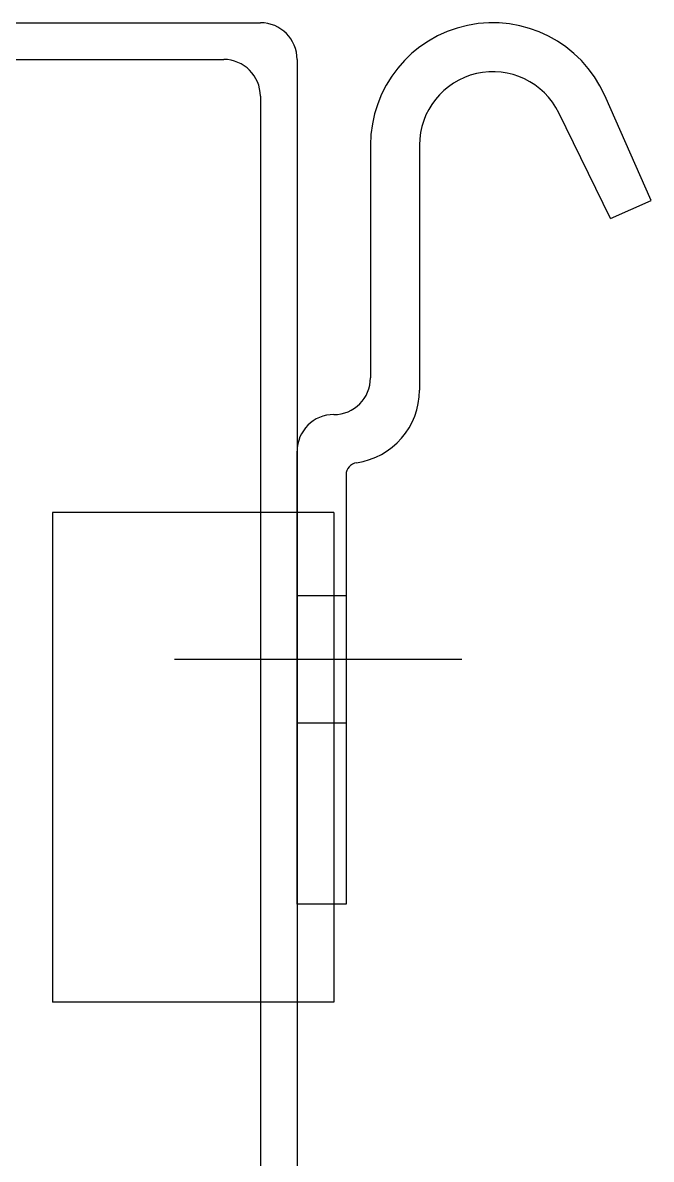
# Model space of a CAD drawing. Extents: x -3080 to 28500, y -1326 to 31609.
# Drawn here: x 2437.689 to 2440.257, y 26403.87 to 26408.511 of the extents above; entities that cross this region are included whole.
import ezdxf

# ---------------------------------------------------------------- set-up
doc = ezdxf.new("R2010")
doc.units = 0
doc.header["$LTSCALE"] = 100
doc.layers.add('0-xref', color=8, linetype='Continuous')
doc.layers.add('188K-SM-07-F10-MECH-CR PIPE-Y2257103$0$AP7P1-SM-08-FNN-120-A(4)-SMP$0$15P6-SM-08-FNN-320-A(10)-UIS-TCM$0$15P6-SM-08-FNN-00-(@10)170308-MIC$0$0-CDS', color=140, linetype='Continuous')

# ---------------------------------------------------------------- blocks, each defined once
blk = doc.blocks.new('188K-SM-07-F10-MECH-CR PIPE-Y2257103$0$CDS-WET')
at = {"layer": '188K-SM-07-F10-MECH-CR PIPE-Y2257103$0$AP7P1-SM-08-FNN-120-A(4)-SMP$0$15P6-SM-08-FNN-320-A(10)-UIS-TCM$0$15P6-SM-08-FNN-00-(@10)170308-MIC$0$0-CDS', "ltscale": 0.1}
for p, q in [((2437.31, -72926.2522), (2438.66, -72926.2522)), ((2437.31, -72926.4022), (2438.51, -72926.4022)), ((2438.81, -72926.4022), (2438.81, -72972.7522)), ((2438.66, -72926.5522), (2438.66, -72972.4522)), ((2440.2571, -72926.9781), (2440.067, -72926.5495)), ((2440.09, -72927.0522), (2439.8796, -72926.6207)), ((2439.11, -72926.7522), (2439.11, -72927.7022)), ((2439.31, -72926.7522), (2439.31, -72927.7522)), ((2440.09, -72927.0522), (2440.2571, -72926.9781)), ((2438.81, -72929.8522), (2438.81, -72928.0022)), ((2439.01, -72928.0986), (2439.01, -72929.8522)), ((2437.81, -72928.2522), (2437.81, -72930.2522)), ((2438.96, -72928.2522), (2437.81, -72928.2522)), ((2438.66, -72928.2522), (2438.66, -72930.2522)), ((2438.96, -72928.2522), (2438.96, -72930.2522)), ((2439.01, -72928.5922), (2438.81, -72928.5922)), ((2439.4836, -72928.8522), (2438.3087, -72928.8522)), ((2439.01, -72929.1122), (2438.81, -72929.1122)), ((2439.01, -72929.8522), (2438.81, -72929.8522)), ((2438.96, -72930.2522), (2437.81, -72930.2522))]:
    blk.add_line(p, q, dxfattribs=at)
for centre, radius, start, end in [((2438.66, -72926.4022), 0.15, 0, 90), ((2439.61, -72926.7522), 0.5, 23.9157, 180), ((2438.51, -72926.5522), 0.15, 0, 90), ((2439.61, -72926.7522), 0.3, 25.9892, 180), ((2438.96, -72927.7022), 0.15, 270, 0), ((2439.01, -72927.7522), 0.3, 278.2132, 0), ((2438.96, -72928.0022), 0.15, 90, 180), ((2439.06, -72928.0986), 0.05, 98.2132, 180)]:
    blk.add_arc(centre, radius, start, end, dxfattribs=at)
blk = doc.blocks.new('188K-SM-07-F10-MECH-CR PIPE-Y2257103')
blk.add_blockref('188K-SM-07-F10-MECH-CR PIPE-Y2257103$0$CDS-WET', (0, 99334.7631))

msp = doc.modelspace()

# ---------------------------------------------------------------- block references
at = {"layer": '0-xref'}
msp.add_blockref('188K-SM-07-F10-MECH-CR PIPE-Y2257103', (0, 0), dxfattribs=at)

doc.saveas('drawing.dxf')
